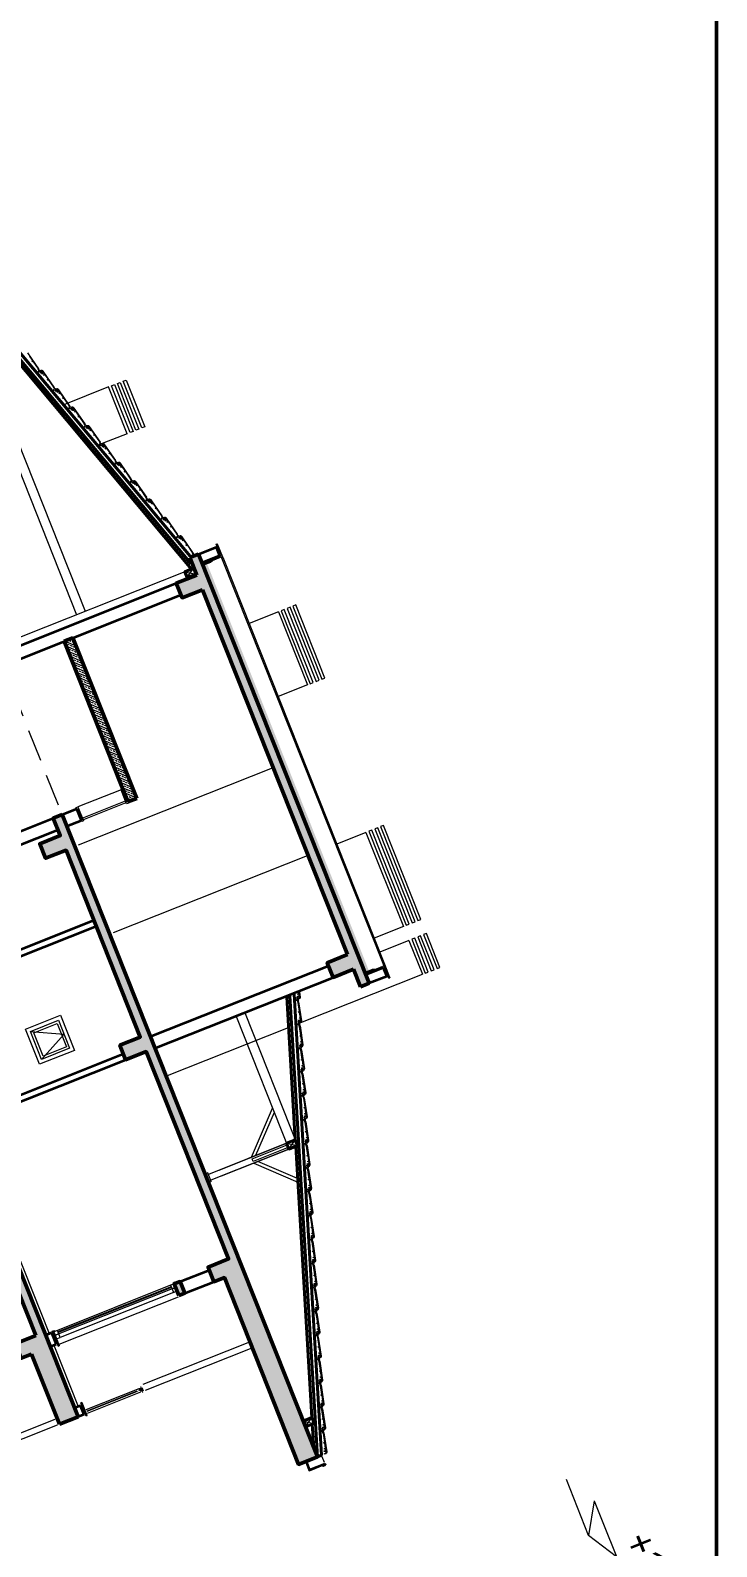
# Model space of a CAD drawing. Header units: millimetres. Extents: x 1811019 to 3717122, y -501178 to -243171.
# Drawn here: x 1824369 to 1824642, y -244383 to -243780 of the extents above; entities that cross this region are included whole.
import ezdxf

# ---------------------------------------------------------------- set-up
doc = ezdxf.new("R2010")
doc.units = ezdxf.units.MM
doc.linetypes.add('izdüşüm ön', pattern=[9.525, 6.35, -3.175])
doc.linetypes.add('su yalıtım', pattern=[30, 12, -18])
for name, color, linetype, lineweight in [('a_ba', 6, 'Continuous', 50), ('a_doğrama', 251, 'Continuous', 20), ('a_duvar', 255, 'Continuous', 35), ('a_görünüş', 32, 'Continuous', 25), ('a_görünüş_ince', 8, 'Continuous', 20), ('a_görünüş_kalın', 20, 'Continuous', 40), ('a_hatch_ba', 252, 'Continuous', 13), ('a_hatch_misc', 251, 'Continuous', 15), ('a_izdüşüm_ön', 6, 'izdüşüm ön', 9), ('a_kaplama', 40, 'Continuous', 15), ('a_not_misc', 144, 'Continuous', 5), ('a_not_text', 7, 'Continuous', 13), ('a_yalıtım_su', 7, 'su yalıtım', 13), ('a_çerçeve_line', 7, 'Continuous', 50), ('a_ölçü_iç', 3, 'Continuous', 9)]:
    doc.layers.add(name, color=color, linetype=linetype, lineweight=lineweight)
doc.styles.get("Standard").update_dxf_attribs({"font": 'ARIALN.TTF'})
pattern_1 = [(156.67585543, (125329.7395, -480253.9894), (-0.6285428483, -1.4577688904), []), (156.67585543, (125329.3249, -480252.9463), (-0.6285428483, -1.4577688904), [0.79375, -0.396875])]

# ---------------------------------------------------------------- blocks, each defined once
blk = doc.blocks.new('sembol_kot kesit')
at = {"layer": 'a_not_misc'}
for p, q in [((40, 24), (-160, 24)), ((-40, 24), (0, 0)), ((40, 24), (0, 0)), ((0, 0), (80, 0))]:
    blk.add_line(p, q, dxfattribs=at)
blk = doc.blocks.new('vaziyet_kesit_2')
at = {"layer": 'a_hatch_ba'}
h = blk.add_hatch(dxfattribs=at)
h.set_pattern_fill('ANSI33', color=256, scale=0.25, angle=111.67586)
h.set_pattern_definition(pattern_1)
h.paths.add_polyline_path([(443.73, -145.12), (511.6, -315.88), (508.11, -317.26), (505.34, -310.29), (497.21, -313.52), (494.9, -307.71), (503.03, -304.48), (445.32, -159.28), (437.19, -162.51), (434.88, -156.71), (443.01, -153.47), (440.24, -146.5)])
h.paths.add_polyline_path([(388.7, -257.11), (385.93, -250.14), (389.42, -248.76), (490.99, -504.31), (483.55, -507.27), (454.01, -432.92), (449.82, -434.59), (447.52, -428.78), (455.65, -425.55), (422.87, -343.07), (414.74, -346.3), (412.43, -340.49), (420.56, -337.26), (391.01, -262.92), (382.88, -266.15), (380.57, -260.34)])
h.paths.add_polyline_path([(267.53, 57.91), (369.1, -197.65), (365.62, -199.03), (362.85, -192.06), (354.72, -195.29), (352.41, -189.49), (360.54, -186.25), (330.99, -111.91), (322.86, -115.14), (320.55, -109.33), (328.68, -106.1), (295.9, -23.63), (287.77, -26.86), (285.46, -21.05), (289.64, -19.39), (260.09, 54.95)])
h = blk.add_hatch(dxfattribs=at)
h.set_pattern_fill('ANSI33', color=256, scale=0.25, angle=111.67586)
h.set_pattern_definition(pattern_1)
h.paths.add_polyline_path([(393.75, -178.43), (419.14, -242.32), (415.66, -243.71), (390.26, -179.82)])
h = blk.add_hatch(dxfattribs=at)
h.set_pattern_fill('ANSI33', color=256, scale=0.25, angle=111.67586)
h.set_pattern_definition(pattern_1)
h.paths.add_polyline_path([(312.75, -279.23), (395.85, -488.32), (388.42, -491.27), (377.34, -463.4), (373.16, -465.06), (370.85, -459.25), (378.98, -456.02), (346.2, -373.54), (338.07, -376.77), (335.76, -370.97), (343.89, -367.73), (314.34, -293.39), (306.21, -296.62), (303.9, -290.82), (312.04, -287.58), (309.26, -280.61)])
h = blk.add_hatch(dxfattribs=at)
h.set_pattern_fill('ANSI33', color=256, scale=0.25, angle=111.67586)
h.set_pattern_definition(pattern_1)
h.paths.add_polyline_path([(436.36, -434.56), (438.21, -439.2), (435.88, -440.13), (434.04, -435.48)])
h.paths.add_polyline_path([(359.7, -465.03), (361.54, -469.67), (359.22, -470.6), (357.37, -465.95)])
h.paths.add_polyline_path([(283.03, -495.5), (284.88, -500.15), (282.55, -501.07), (280.71, -496.42)])
at = {"layer": 'a_hatch_misc'}
h = blk.add_hatch(dxfattribs=at)
h.set_pattern_fill('HEX', color=256, scale=0.05, angle=111.67586)
h.set_pattern_definition([(111.6758554266, (4231193.6026, -1622114.28617), (-0.255519960273, -0.10155903426), [0.15875, -0.3175]), (231.6758554266, (4231193.6026, -1622114.28617), (0.21571268379, -0.17050725964), [0.15875, -0.3175]), (171.6758554266, (4231193.54397, -1622114.13865), (-0.039807276484, -0.2720662939), [0.15875, -0.3175])])
h.paths.add_polyline_path([(511.84, -311.74), (510.67, -312.21), (445.52, -148.31), (446.69, -147.84)])
at = {"layer": 'a_ba'}
for p, q in [((390.26, -179.82), (415.66, -243.71)), ((393.75, -178.43), (419.14, -242.32)), ((389.42, -248.76), (490.99, -504.31)), ((312.75, -279.23), (395.85, -488.32)), ((346.2, -373.54), (378.98, -456.02)), ((388.42, -491.27), (377.34, -463.4)), ((486.34, -506.16), (490.99, -504.31))]:
    blk.add_line(p, q, dxfattribs=at)
for points in [[(443.73, -145.12), (440.24, -146.5)], [(440.24, -146.5), (443.01, -153.47)], [(443.73, -145.12), (511.6, -315.88)], [(443.01, -153.47), (434.88, -156.71), (437.19, -162.51), (445.32, -159.28)], [(445.32, -159.28), (503.03, -304.48)], [(393.75, -178.43), (390.26, -179.82)], [(415.66, -243.71), (419.14, -242.32)], [(490.99, -504.31), (483.55, -507.27), (454.01, -432.92), (449.82, -434.59), (447.52, -428.78), (455.65, -425.55), (422.87, -343.07), (414.74, -346.3), (412.43, -340.49), (420.56, -337.26), (391.01, -262.92), (382.88, -266.15), (380.57, -260.34), (388.7, -257.11), (385.93, -250.14), (389.42, -248.76)], [(505.34, -310.29), (497.21, -313.52), (494.9, -307.71), (503.03, -304.48)], [(505.34, -310.29), (508.11, -317.26)], [(511.6, -315.88), (508.11, -317.26)], [(378.98, -456.02), (370.85, -459.25), (373.16, -465.06), (377.34, -463.4)], [(388.42, -491.27), (395.85, -488.32)]]:
    blk.add_lwpolyline(points, dxfattribs=at)
blk.add_lwpolyline([(435.88, -440.13), (434.04, -435.48), (436.36, -434.56), (438.21, -439.2)], close=True, dxfattribs=at)
at = {"layer": 'a_doğrama'}
for points in [[(413.63, -238.6), (415.84, -244.17), (415.14, -244.45), (412.93, -238.87)], [(395.74, -245.71), (397.95, -251.28), (397.26, -251.56), (395.04, -245.98)], [(380.47, -348.08), (374.93, -334.15), (388.87, -328.61), (394.41, -342.54)], [(381.31, -346.14), (376.88, -334.99), (388.03, -330.55), (392.46, -341.7)], [(381.87, -344.84), (378.18, -335.55), (387.47, -331.85), (391.16, -341.14)], [(432.64, -436.03), (433.2, -437.43), (434.59, -436.87), (434.04, -435.48)], [(433.2, -437.43), (433.75, -438.82), (435.15, -438.27), (434.59, -436.87)], [(433.48, -435.43), (433.57, -435.66), (434.5, -435.29), (434.32, -434.83), (433.62, -435.11)], [(386.55, -454.08), (386.64, -454.32), (385.72, -454.69), (385.53, -454.22), (386.23, -453.94)], [(386.18, -454.5), (386.73, -455.89), (388.13, -455.34), (387.57, -453.95)], [(386.73, -455.89), (387.29, -457.29), (388.68, -456.73), (388.13, -455.34)]]:
    blk.add_lwpolyline(points, close=True, dxfattribs=at)
for points in [[(397.49, -250.12), (414.68, -243.29)], [(397.77, -250.82), (414.96, -243.99)], [(432.88, -436.61), (387.8, -454.53)], [(432.97, -436.85), (387.9, -454.76)], [(419.23, -478.09), (399.25, -486.03)], [(419.32, -478.32), (399.34, -486.26)], [(419.23, -478.09), (419.32, -478.32)]]:
    blk.add_lwpolyline(points, dxfattribs=at)
at = {"layer": 'a_duvar'}
for p, q in [((364.02, -184.87), (434.88, -156.71)), ((365.87, -189.52), (436.73, -161.35)), ((389.42, -248.76), (395.22, -246.45)), ((312.75, -279.23), (385.93, -250.14)), ((391.26, -253.4), (397.07, -251.1)), ((314.6, -283.88), (387.78, -254.79)), ((424.5, -337.04), (495.36, -308.88)), ((426.35, -341.69), (497.21, -313.52)), ((348.76, -369.83), (413.81, -343.98)), ((349.69, -372.16), (414.74, -346.3)), ((436.36, -434.56), (447.98, -429.94)), ((434.04, -435.48), (435.88, -440.13)), ((438.21, -439.2), (449.82, -434.59)), ((385.25, -454.87), (387.1, -459.52)), ((398.18, -487.4), (396.79, -483.91))]:
    blk.add_line(p, q, dxfattribs=at)
for points in [[(443.73, -145.12), (450.7, -142.35), (452.08, -145.83), (445.11, -148.6)], [(413.81, -239.06), (415.66, -243.71)], [(395.22, -246.45), (397.07, -251.1)], [(328.91, -319.89), (402.09, -290.8)], [(329.83, -322.21), (403.01, -293.12)], [(510.21, -312.39), (517.18, -309.62), (518.57, -313.11), (511.6, -315.88)], [(385.25, -454.87), (382.93, -455.79)], [(387.1, -459.52), (384.77, -460.44)], [(396.79, -483.91), (394.47, -484.83)], [(398.18, -487.4), (395.85, -488.32)]]:
    blk.add_lwpolyline(points, dxfattribs=at)
at = {"layer": 'a_görünüş'}
for points in [[(492.7, -503.63), (486.34, -506.16), (487.73, -509.64), (493.85, -507.21)], [(492.79, -503.86), (486.67, -506.3), (487.87, -509.32), (493.99, -506.88)], [(492.7, -503.63), (492.79, -503.86)], [(494.27, -507.58), (493.34, -507.95), (493.25, -507.72), (493.95, -507.44), (493.85, -507.21)], [(493.99, -506.88), (494.27, -507.58)]]:
    blk.add_lwpolyline(points, dxfattribs=at)
at = {"layer": 'a_görünüş_ince'}
for p, q in [((407.95, -78.63), (390.2, -85.69)), ((415.33, -97.22), (403.72, -101.84)), ((415.33, -97.22), (403.72, -101.84)), ((475.48, -168.14), (463.86, -172.76)), ((487.02, -197.19), (475.4, -201.8)), ((473.02, -230.32), (395.89, -260.98)), ((510.33, -255.85), (498.72, -260.46)), ((486.87, -265.17), (409.74, -295.83)), ((525.2, -293.25), (513.59, -297.87)), ((527.42, -298.83), (515.8, -303.44)), ((484.48, -331.5), (532.77, -312.3)), ((483.81, -331.76), (483.88, -331.73)), ((430.78, -352.84), (479.55, -333.46))]:
    blk.add_line(p, q, dxfattribs=at)
at = {"layer": 'a_görünüş_ince', "lineweight": 20}
for p, q in [((439.21, -154.45), (441.77, -150.74)), ((438.29, -152.12), (442.69, -153.06)), ((464.79, -385.06), (473.19, -365.58)), ((473.84, -367.23), (466.43, -384.41)), ((451.95, -390.16), (478.73, -379.52)), ((478.73, -379.52), (483.14, -380.46)), ((479.65, -381.85), (482.21, -378.14)), ((452.88, -392.49), (479.65, -381.85)), ((465.02, -385.64), (478.96, -380.1)), ((465.48, -386.8), (465.02, -385.64)), ((479.42, -381.26), (465.48, -386.8)), ((447.41, -391.3), (446.25, -391.76)), ((446.25, -391.76), (447.59, -395.13)), ((448.8, -394.78), (447.41, -391.3)), ((465.71, -387.39), (483.21, -394.93)), ((483.13, -393.53), (467.35, -386.73)), ((448.8, -394.78), (447.64, -395.24)), ((485.32, -490.04), (489.73, -490.98)), ((486.24, -492.37), (488.8, -488.66))]:
    blk.add_line(p, q, dxfattribs=at)
for points in [[(347.76, -39.87), (398.64, -167.88)], [(358.13, -76.1), (395.16, -169.27)], [(438.29, -152.12), (364.08, -181.62)], [(458.78, -329.34), (479.65, -381.85)], [(462.26, -327.95), (483.14, -380.46)], [(478.73, -379.52), (447.65, -391.88)], [(479.65, -381.85), (448.57, -394.2)]]:
    blk.add_lwpolyline(points, dxfattribs=at)
at = {"layer": 'a_görünüş_ince', "flags": 128}
for points in [[(376.47, -66.45), (377.63, -68.12), (377.37, -68.35), (377.51, -68.56), (377.82, -68.4), (379.9, -71.41), (379.87, -71.58), (380.26, -72.13), (379.79, -72.55), (379.93, -72.76), (380.49, -72.47), (380.94, -73.12), (381.25, -72.91), (381.04, -72.6), (380.93, -72.67), (380.65, -72.26), (380.75, -72.19), (380.61, -71.98), (380.51, -72.06), (380.08, -71.44), (380.18, -71.37), (375.84, -65.1, 0.414214)], [(382.21, -73.97), (382.6, -73.76), (383.76, -75.43), (383.5, -75.66), (383.64, -75.87), (383.95, -75.71), (386.04, -78.72), (386, -78.89), (386.39, -79.44), (385.92, -79.86), (386.06, -80.07), (386.62, -79.78), (387.07, -80.43), (387.38, -80.22), (387.17, -79.91), (387.06, -79.98), (386.78, -79.57), (386.88, -79.5), (386.74, -79.29), (386.64, -79.36), (386.21, -78.75), (386.31, -78.68), (381.97, -72.41, 0.414214), (380.92, -72.22), (380.72, -72.36), (380.86, -72.57), (380.96, -72.5, -0.414214), (381.83, -72.66), (381.86, -72.69), (381.29, -73.19), (381.43, -73.39), (382.09, -73.03), (382.4, -73.48), (382.07, -73.77), (382.21, -73.97), (382.07, -73.77)], [(388.34, -81.28), (388.73, -81.07), (389.89, -82.74), (389.63, -82.97), (389.78, -83.18), (390.08, -83.02), (392.17, -86.02), (392.14, -86.2), (392.52, -86.75), (392.05, -87.17), (392.19, -87.38), (392.75, -87.08), (393.2, -87.74), (393.51, -87.53), (393.3, -87.22), (393.2, -87.29), (392.91, -86.88), (393.01, -86.81), (392.87, -86.6), (392.77, -86.67), (392.34, -86.06), (392.44, -85.98), (388.1, -79.72, 0.414214), (387.06, -79.53), (386.85, -79.67), (386.99, -79.88), (387.1, -79.81, -0.414214), (387.97, -79.96), (387.99, -80), (387.42, -80.49), (387.56, -80.7), (388.22, -80.34), (388.54, -80.79), (388.2, -81.07), (388.34, -81.28), (388.2, -81.07)], [(394.48, -88.59), (394.86, -88.38), (396.02, -90.05), (395.77, -90.28), (395.91, -90.48), (396.22, -90.33), (398.3, -93.33), (398.27, -93.51), (398.65, -94.06), (398.18, -94.48), (398.32, -94.68), (398.88, -94.39), (399.34, -95.05), (399.64, -94.83), (399.43, -94.53), (399.33, -94.6), (399.04, -94.19), (399.15, -94.11), (399, -93.91), (398.9, -93.98), (398.47, -93.36), (398.58, -93.29), (394.23, -87.03, 0.414214), (393.19, -86.84), (392.98, -86.98), (393.12, -87.19), (393.23, -87.11, -0.414214), (394.1, -87.27), (394.12, -87.31), (393.55, -87.8), (393.69, -88.01), (394.35, -87.64), (394.67, -88.09), (394.33, -88.38), (394.48, -88.59), (394.33, -88.38)], [(400.61, -95.9), (400.99, -95.68), (402.15, -97.35), (401.9, -97.59), (402.04, -97.79), (402.35, -97.64), (404.43, -100.64), (404.4, -100.82), (404.78, -101.37), (404.31, -101.79), (404.46, -101.99), (405.01, -101.7), (405.47, -102.36), (405.78, -102.14), (405.56, -101.83), (405.46, -101.91), (405.17, -101.49), (405.28, -101.42), (405.13, -101.22), (405.03, -101.29), (404.6, -100.67), (404.71, -100.6), (400.36, -94.34, 0.414214), (399.32, -94.15), (399.11, -94.29), (399.26, -94.49), (399.36, -94.42, -0.414214), (400.23, -94.58), (400.26, -94.62), (399.68, -95.11), (399.83, -95.32), (400.49, -94.95), (400.8, -95.4), (400.47, -95.69), (400.61, -95.9), (400.47, -95.69)], [(406.74, -103.2), (407.13, -102.99), (408.28, -104.66), (408.03, -104.9), (408.17, -105.1), (408.48, -104.95), (410.56, -107.95), (410.53, -108.12), (410.91, -108.68), (410.44, -109.1), (410.59, -109.3), (411.15, -109.01), (411.6, -109.66), (411.91, -109.45), (411.69, -109.14), (411.59, -109.21), (411.31, -108.8), (411.41, -108.73), (411.27, -108.53), (411.16, -108.6), (410.74, -107.98), (410.84, -107.91), (406.49, -101.64, 0.414214), (405.45, -101.45), (405.25, -101.6), (405.39, -101.8), (405.49, -101.73, -0.414214), (406.36, -101.89), (406.39, -101.93), (405.82, -102.42), (405.96, -102.62), (406.62, -102.26), (406.93, -102.71), (406.6, -103), (406.74, -103.2), (406.6, -103)], [(412.87, -110.51), (413.26, -110.3), (414.42, -111.97), (414.16, -112.2), (414.3, -112.41), (414.61, -112.25), (416.69, -115.26), (416.66, -115.43), (417.05, -115.98), (416.58, -116.4), (416.72, -116.61), (417.28, -116.32), (417.73, -116.97), (418.04, -116.76), (417.83, -116.45), (417.72, -116.52), (417.44, -116.11), (417.54, -116.04), (417.4, -115.83), (417.3, -115.91), (416.87, -115.29), (416.97, -115.22), (412.63, -108.95, 0.414214), (411.58, -108.76), (411.38, -108.91), (411.52, -109.11), (411.62, -109.04, -0.414214), (412.49, -109.2), (412.52, -109.24), (411.95, -109.73), (412.09, -109.93), (412.75, -109.57), (413.06, -110.02), (412.73, -110.31), (412.87, -110.51), (412.73, -110.31)], [(419, -117.82), (419.39, -117.61), (420.55, -119.28), (420.29, -119.51), (420.44, -119.72), (420.74, -119.56), (422.83, -122.57), (422.79, -122.74), (423.18, -123.29), (422.71, -123.71), (422.85, -123.92), (423.41, -123.63), (423.86, -124.28), (424.17, -124.07), (423.96, -123.76), (423.85, -123.83), (423.57, -123.42), (423.67, -123.35), (423.53, -123.14), (423.43, -123.21), (423, -122.6), (423.1, -122.53), (418.76, -116.26, 0.414214), (417.71, -116.07), (417.51, -116.21), (417.65, -116.42), (417.75, -116.35, -0.414214), (418.62, -116.51), (418.65, -116.54), (418.08, -117.04), (418.22, -117.24), (418.88, -116.88), (419.19, -117.33), (418.86, -117.62), (419, -117.82), (418.86, -117.62)], [(425.14, -125.13), (425.52, -124.92), (426.68, -126.59), (426.42, -126.82), (426.57, -127.03), (426.87, -126.87), (428.96, -129.87), (428.93, -130.05), (429.31, -130.6), (428.84, -131.02), (428.98, -131.23), (429.54, -130.93), (429.99, -131.59), (430.3, -131.38), (430.09, -131.07), (429.99, -131.14), (429.7, -130.73), (429.8, -130.66), (429.66, -130.45), (429.56, -130.52), (429.13, -129.91), (429.23, -129.84), (424.89, -123.57, 0.414214), (423.85, -123.38), (423.64, -123.52), (423.78, -123.73), (423.89, -123.66, -0.414214), (424.76, -123.81), (424.78, -123.85), (424.21, -124.34), (424.35, -124.55), (425.01, -124.19), (425.33, -124.64), (424.99, -124.92), (425.14, -125.13), (424.99, -124.92)], [(431.27, -132.44), (431.65, -132.23), (432.81, -133.9), (432.56, -134.13), (432.7, -134.34), (433.01, -134.18), (435.09, -137.18), (435.06, -137.36), (435.44, -137.91), (434.97, -138.33), (435.11, -138.54), (435.67, -138.24), (436.13, -138.9), (436.43, -138.68), (436.22, -138.38), (436.12, -138.45), (435.83, -138.04), (435.94, -137.97), (435.79, -137.76), (435.69, -137.83), (435.26, -137.21), (435.37, -137.14), (431.02, -130.88, 0.414214), (429.98, -130.69), (429.77, -130.83), (429.91, -131.04), (430.02, -130.97, -0.414214), (430.89, -131.12), (430.91, -131.16), (430.34, -131.65), (430.48, -131.86), (431.15, -131.49), (431.46, -131.95), (431.12, -132.23), (431.27, -132.44), (431.12, -132.23)], [(442.05, -145.25), (441.93, -145.07), (441.82, -145.14), (441.4, -144.52), (441.5, -144.45), (437.15, -138.19, 0.414214), (436.11, -138), (435.9, -138.14), (436.05, -138.34), (436.15, -138.27, -0.414214), (437.02, -138.43), (437.05, -138.47), (436.47, -138.96), (436.62, -139.17), (437.28, -138.8), (437.59, -139.25), (437.26, -139.54), (437.4, -139.75), (437.26, -139.54)], [(483.83, -319.38), (484.13, -321.33, -0.414214), (483.5, -322.18), (483.25, -322.22), (483.22, -321.97), (483.34, -321.95, 0.414214), (483.86, -321.24), (483.86, -321.2), (483.1, -321.23), (483.07, -320.98), (483.8, -320.8), (483.71, -320.25), (483.27, -320.27), (483.24, -320.03), (483.27, -320.27)], [(483.8, -329.55), (484.22, -329.44), (483.92, -327.43), (483.57, -327.43), (483.53, -327.19), (483.87, -327.09), (483.32, -323.47), (483.18, -323.37), (483.07, -322.71), (482.45, -322.72), (482.41, -322.47), (483.01, -322.3), (482.89, -321.52), (483.27, -321.46), (483.32, -321.83), (483.2, -321.85), (483.27, -322.34), (483.4, -322.33), (483.43, -322.57), (483.31, -322.59), (483.42, -323.33), (483.55, -323.31), (484.69, -330.85, -0.414214), (484.06, -331.71), (483.81, -331.74), (483.77, -331.5), (483.9, -331.48, 0.414214), (484.42, -330.77), (484.42, -330.72), (483.66, -330.76), (483.62, -330.51), (484.35, -330.32), (484.27, -329.78), (483.83, -329.8), (483.8, -329.55), (483.83, -329.8)], [(484.35, -339.07), (484.78, -338.96), (484.48, -336.95), (484.13, -336.96), (484.09, -336.71), (484.42, -336.61), (483.88, -333), (483.73, -332.89), (483.63, -332.23), (483, -332.25), (482.97, -332), (483.57, -331.83), (483.45, -331.04), (483.82, -330.98), (483.88, -331.35), (483.76, -331.37), (483.83, -331.87), (483.95, -331.85), (483.99, -332.1), (483.87, -332.11), (483.98, -332.86), (484.1, -332.84), (485.25, -340.38, -0.414214), (484.62, -341.23), (484.37, -341.27), (484.33, -341.02), (484.46, -341, 0.414214), (484.98, -340.29), (484.97, -340.24), (484.22, -340.28), (484.18, -340.03), (484.91, -339.84), (484.83, -339.3), (484.39, -339.32), (484.35, -339.07), (484.39, -339.32)], [(484.91, -348.6), (485.34, -348.48), (485.03, -346.48), (484.69, -346.48), (484.65, -346.23), (484.98, -346.14), (484.43, -342.52), (484.29, -342.42), (484.19, -341.75), (483.56, -341.77), (483.52, -341.52), (484.13, -341.35), (484.01, -340.56), (484.38, -340.51), (484.44, -340.88), (484.31, -340.9), (484.39, -341.39), (484.51, -341.37), (484.55, -341.62), (484.43, -341.64), (484.54, -342.38), (484.66, -342.36), (485.81, -349.9, -0.414214), (485.18, -350.75), (484.93, -350.79), (484.89, -350.54), (485.02, -350.53, 0.414214), (485.54, -349.81), (485.53, -349.77), (484.78, -349.8), (484.74, -349.56), (485.47, -349.37), (485.39, -348.82), (484.95, -348.84), (484.91, -348.6), (484.95, -348.84)], [(485.47, -358.12), (485.9, -358.01), (485.59, -356), (485.25, -356), (485.21, -355.76), (485.54, -355.66), (484.99, -352.05), (484.85, -351.94), (484.75, -351.28), (484.12, -351.29), (484.08, -351.05), (484.69, -350.88), (484.57, -350.09), (484.94, -350.03), (485, -350.4), (484.87, -350.42), (484.95, -350.91), (485.07, -350.9), (485.11, -351.14), (484.99, -351.16), (485.1, -351.9), (485.22, -351.88), (486.36, -359.42, -0.414214), (485.73, -360.28), (485.49, -360.31), (485.45, -360.07), (485.57, -360.05, 0.414214), (486.1, -359.34), (486.09, -359.29), (485.34, -359.33), (485.3, -359.08), (486.03, -358.89), (485.95, -358.35), (485.51, -358.37), (485.47, -358.12), (485.51, -358.37)], [(486.03, -367.64), (486.45, -367.53), (486.15, -365.52), (485.81, -365.53), (485.77, -365.28), (486.1, -365.18), (485.55, -361.57), (485.41, -361.46), (485.31, -360.8), (484.68, -360.82), (484.64, -360.57), (485.25, -360.4), (485.13, -359.61), (485.5, -359.55), (485.56, -359.93), (485.43, -359.94), (485.51, -360.44), (485.63, -360.42), (485.67, -360.67), (485.54, -360.69), (485.66, -361.43), (485.78, -361.41), (486.92, -368.95, -0.414214), (486.29, -369.8), (486.05, -369.84), (486.01, -369.59), (486.13, -369.57, 0.414214), (486.66, -368.86), (486.65, -368.81), (485.9, -368.85), (485.86, -368.6), (486.59, -368.41), (486.51, -367.87), (486.07, -367.89), (486.03, -367.64), (486.07, -367.89)], [(486.59, -377.17), (487.01, -377.06), (486.71, -375.05), (486.36, -375.05), (486.33, -374.8), (486.66, -374.71), (486.11, -371.09), (485.97, -370.99), (485.87, -370.32), (485.24, -370.34), (485.2, -370.09), (485.81, -369.92), (485.69, -369.13), (486.06, -369.08), (486.11, -369.45), (485.99, -369.47), (486.06, -369.96), (486.19, -369.94), (486.23, -370.19), (486.1, -370.21), (486.21, -370.95), (486.34, -370.93), (487.48, -378.47, -0.414214), (486.85, -379.32), (486.6, -379.36), (486.57, -379.11), (486.69, -379.1, 0.414214), (487.21, -378.38), (487.21, -378.34), (486.45, -378.37), (486.42, -378.13), (487.15, -377.94), (487.06, -377.4), (486.62, -377.41), (486.59, -377.17), (486.62, -377.41)], [(487.15, -386.69), (487.57, -386.58), (487.27, -384.57), (486.92, -384.58), (486.88, -384.33), (487.22, -384.23), (486.67, -380.62), (486.53, -380.51), (486.42, -379.85), (485.8, -379.86), (485.76, -379.62), (486.36, -379.45), (486.24, -378.66), (486.62, -378.6), (486.67, -378.97), (486.55, -378.99), (486.62, -379.49), (486.75, -379.47), (486.78, -379.71), (486.66, -379.73), (486.77, -380.47), (486.9, -380.46), (488.04, -387.99, -0.414214), (487.41, -388.85), (487.16, -388.89), (487.12, -388.64), (487.25, -388.62, 0.414214), (487.77, -387.91), (487.77, -387.86), (487.01, -387.9), (486.98, -387.65), (487.71, -387.46), (487.62, -386.92), (487.18, -386.94), (487.15, -386.69), (487.18, -386.94)], [(487.7, -396.21), (488.13, -396.1), (487.83, -394.09), (487.48, -394.1), (487.44, -393.85), (487.77, -393.75), (487.23, -390.14), (487.08, -390.04), (486.98, -389.37), (486.35, -389.39), (486.32, -389.14), (486.92, -388.97), (486.8, -388.18), (487.17, -388.13), (487.23, -388.5), (487.11, -388.51), (487.18, -389.01), (487.31, -388.99), (487.34, -389.24), (487.22, -389.26), (487.33, -390), (487.45, -389.98), (488.6, -397.52, -0.414214), (487.97, -398.37), (487.72, -398.41), (487.68, -398.16), (487.81, -398.14, 0.414214), (488.33, -397.43), (488.32, -397.39), (487.57, -397.42), (487.53, -397.17), (488.26, -396.98), (488.18, -396.44), (487.74, -396.46), (487.7, -396.21), (487.74, -396.46)], [(488.26, -405.74), (488.69, -405.63), (488.38, -403.62), (488.04, -403.62), (488, -403.38), (488.33, -403.28), (487.78, -399.66), (487.64, -399.56), (487.54, -398.89), (486.91, -398.91), (486.87, -398.66), (487.48, -398.49), (487.36, -397.71), (487.73, -397.65), (487.79, -398.02), (487.66, -398.04), (487.74, -398.53), (487.86, -398.51), (487.9, -398.76), (487.78, -398.78), (487.89, -399.52), (488.01, -399.5), (489.16, -407.04, -0.414214), (488.53, -407.9), (488.28, -407.93), (488.24, -407.69), (488.37, -407.67, 0.414214), (488.89, -406.96), (488.88, -406.91), (488.13, -406.94), (488.09, -406.7), (488.82, -406.51), (488.74, -405.97), (488.3, -405.99), (488.26, -405.74), (488.3, -405.99)], [(488.82, -415.26), (489.25, -415.15), (488.94, -413.14), (488.6, -413.15), (488.56, -412.9), (488.89, -412.8), (488.34, -409.19), (488.2, -409.08), (488.1, -408.42), (487.47, -408.43), (487.43, -408.19), (488.04, -408.02), (487.92, -407.23), (488.29, -407.17), (488.35, -407.54), (488.22, -407.56), (488.3, -408.06), (488.42, -408.04), (488.46, -408.28), (488.34, -408.3), (488.45, -409.05), (488.57, -409.03), (489.71, -416.57, -0.414214), (489.08, -417.42), (488.84, -417.46), (488.8, -417.21), (488.92, -417.19, 0.414214), (489.45, -416.48), (489.44, -416.43), (488.69, -416.47), (488.65, -416.22), (489.38, -416.03), (489.3, -415.49), (488.86, -415.51), (488.82, -415.26), (488.86, -415.51)], [(489.38, -424.79), (489.8, -424.67), (489.5, -422.67), (489.16, -422.67), (489.12, -422.42), (489.45, -422.33), (488.9, -418.71), (488.76, -418.61), (488.66, -417.94), (488.03, -417.96), (487.99, -417.71), (488.6, -417.54), (488.48, -416.75), (488.85, -416.7), (488.91, -417.07), (488.78, -417.09), (488.86, -417.58), (488.98, -417.56), (489.02, -417.81), (488.89, -417.83), (489.01, -418.57), (489.13, -418.55), (490.27, -426.09, -0.414214), (489.64, -426.94), (489.4, -426.98), (489.36, -426.73), (489.48, -426.71, 0.414214), (490.01, -426), (490, -425.96), (489.25, -425.99), (489.21, -425.74), (489.94, -425.56), (489.86, -425.01), (489.42, -425.03), (489.38, -424.79), (489.42, -425.03)], [(489.94, -434.31), (490.36, -434.2), (490.06, -432.19), (489.71, -432.19), (489.68, -431.95), (490.01, -431.85), (489.46, -428.23), (489.32, -428.13), (489.22, -427.46), (488.59, -427.48), (488.55, -427.23), (489.16, -427.06), (489.04, -426.28), (489.41, -426.22), (489.46, -426.59), (489.34, -426.61), (489.41, -427.1), (489.54, -427.08), (489.58, -427.33), (489.45, -427.35), (489.56, -428.09), (489.69, -428.07), (490.83, -435.61, -0.414214), (490.2, -436.47), (489.95, -436.5), (489.92, -436.26), (490.04, -436.24, 0.414214), (490.56, -435.53), (490.56, -435.48), (489.8, -435.52), (489.77, -435.27), (490.5, -435.08), (490.41, -434.54), (489.98, -434.56), (489.94, -434.31), (489.98, -434.56)], [(490.5, -443.83), (490.92, -443.72), (490.62, -441.71), (490.27, -441.72), (490.23, -441.47), (490.57, -441.37), (490.02, -437.76), (489.88, -437.65), (489.78, -436.99), (489.15, -437.01), (489.11, -436.76), (489.71, -436.59), (489.6, -435.8), (489.97, -435.74), (490.02, -436.11), (489.9, -436.13), (489.97, -436.63), (490.1, -436.61), (490.13, -436.86), (490.01, -436.87), (490.12, -437.62), (490.25, -437.6), (491.39, -445.14, -0.414214), (490.76, -445.99), (490.51, -446.03), (490.48, -445.78), (490.6, -445.76, 0.414214), (491.12, -445.05), (491.12, -445), (490.36, -445.04), (490.33, -444.79), (491.06, -444.6), (490.97, -444.06), (490.53, -444.08), (490.5, -443.83), (490.53, -444.08)], [(491.05, -453.36), (491.48, -453.24), (491.18, -451.24), (490.83, -451.24), (490.79, -450.99), (491.12, -450.9), (490.58, -447.28), (490.43, -447.18), (490.33, -446.51), (489.7, -446.53), (489.67, -446.28), (490.27, -446.11), (490.15, -445.32), (490.52, -445.27), (490.58, -445.64), (490.46, -445.66), (490.53, -446.15), (490.66, -446.13), (490.69, -446.38), (490.57, -446.4), (490.68, -447.14), (490.81, -447.12), (491.95, -454.66, -0.414214), (491.32, -455.51), (491.07, -455.55), (491.03, -455.3), (491.16, -455.29, 0.414214), (491.68, -454.57), (491.67, -454.53), (490.92, -454.56), (490.88, -454.32), (491.61, -454.13), (491.53, -453.58), (491.09, -453.6), (491.05, -453.36), (491.09, -453.6)], [(491.61, -462.88), (492.04, -462.77), (491.73, -460.76), (491.39, -460.76), (491.35, -460.52), (491.68, -460.42), (491.14, -456.81), (490.99, -456.7), (490.89, -456.04), (490.26, -456.05), (490.22, -455.81), (490.83, -455.64), (490.71, -454.85), (491.08, -454.79), (491.14, -455.16), (491.02, -455.18), (491.09, -455.67), (491.21, -455.66), (491.25, -455.9), (491.13, -455.92), (491.24, -456.66), (491.36, -456.64), (492.51, -464.18, -0.414214), (491.88, -465.04), (491.63, -465.07), (491.59, -464.83), (491.72, -464.81, 0.414214), (492.24, -464.1), (492.23, -464.05), (491.48, -464.09), (491.44, -463.84), (492.17, -463.65), (492.09, -463.11), (491.65, -463.13), (491.61, -462.88), (491.65, -463.13)], [(492.17, -472.4), (492.6, -472.29), (492.29, -470.28), (491.95, -470.29), (491.91, -470.04), (492.24, -469.94), (491.69, -466.33), (491.55, -466.22), (491.45, -465.56), (490.82, -465.58), (490.78, -465.33), (491.39, -465.16), (491.27, -464.37), (491.64, -464.31), (491.7, -464.68), (491.57, -464.7), (491.65, -465.2), (491.77, -465.18), (491.81, -465.43), (491.69, -465.45), (491.8, -466.19), (491.92, -466.17), (493.06, -473.71, -0.414214), (492.43, -474.56), (492.19, -474.6), (492.15, -474.35), (492.27, -474.33, 0.414214), (492.8, -473.62), (492.79, -473.57), (492.04, -473.61), (492, -473.36), (492.73, -473.17), (492.65, -472.63), (492.21, -472.65), (492.17, -472.4), (492.21, -472.65)], [(492.73, -481.93), (493.16, -481.82), (492.85, -479.81), (492.51, -479.81), (492.47, -479.56), (492.8, -479.47), (492.25, -475.85), (492.11, -475.75), (492.01, -475.08), (491.38, -475.1), (491.34, -474.85), (491.95, -474.68), (491.83, -473.89), (492.2, -473.84), (492.26, -474.21), (492.13, -474.23), (492.21, -474.72), (492.33, -474.7), (492.37, -474.95), (492.24, -474.97), (492.36, -475.71), (492.48, -475.69), (493.62, -483.23, -0.414214), (492.99, -484.08), (492.75, -484.12), (492.71, -483.87), (492.83, -483.86, 0.414214), (493.36, -483.14), (493.35, -483.1), (492.6, -483.13), (492.56, -482.89), (493.29, -482.7), (493.21, -482.15), (492.77, -482.17), (492.73, -481.93), (492.77, -482.17)], [(493.29, -491.45), (493.71, -491.34), (493.41, -489.33), (493.06, -489.34), (493.03, -489.09), (493.36, -488.99), (492.81, -485.38), (492.67, -485.27), (492.57, -484.61), (491.94, -484.62), (491.9, -484.38), (492.51, -484.21), (492.39, -483.42), (492.76, -483.36), (492.81, -483.73), (492.69, -483.75), (492.77, -484.25), (492.89, -484.23), (492.93, -484.47), (492.8, -484.49), (492.91, -485.23), (493.04, -485.22), (494.18, -492.75, -0.414214), (493.55, -493.61), (493.3, -493.65), (493.27, -493.4), (493.39, -493.38, 0.414214), (493.91, -492.67), (493.91, -492.62), (493.15, -492.66), (493.12, -492.41), (493.85, -492.22), (493.77, -491.68), (493.33, -491.7), (493.29, -491.45), (493.33, -491.7)], [(493.85, -500.97), (494.27, -500.86), (493.97, -498.85), (493.62, -498.86), (493.58, -498.61), (493.92, -498.51), (493.37, -494.9), (493.23, -494.8), (493.13, -494.13), (492.5, -494.15), (492.46, -493.9), (493.06, -493.73), (492.95, -492.94), (493.32, -492.89), (493.37, -493.26), (493.25, -493.27), (493.32, -493.77), (493.45, -493.75), (493.48, -494), (493.36, -494.02), (493.47, -494.76), (493.6, -494.74), (494.74, -502.28, -0.414214), (494.11, -503.13), (493.86, -503.17), (493.83, -502.92), (493.95, -502.9, 0.414214), (494.47, -502.19), (494.47, -502.14), (493.71, -502.18), (493.68, -501.93), (494.41, -501.74), (494.32, -501.2), (493.88, -501.22), (493.85, -500.97), (493.88, -501.22)]]:
    blk.add_lwpolyline(points, format="xyb", dxfattribs=at)
at = {"layer": 'a_görünüş_ince'}
for points in [[(410.27, -77.71), (417.66, -96.3), (416.49, -96.76), (409.11, -78.17)], [(412.59, -76.79), (419.98, -95.37), (418.82, -95.83), (411.43, -77.25)], [(414.92, -75.86), (422.3, -94.45), (421.14, -94.91), (413.75, -76.33)], [(489.34, -196.26), (477.8, -167.22), (476.64, -167.68), (488.18, -196.72)], [(491.67, -195.34), (480.12, -166.3), (478.96, -166.76), (490.5, -195.8)], [(493.99, -194.42), (482.45, -165.37), (481.29, -165.84), (492.83, -194.88)], [(532.17, -290.48), (517.3, -253.08), (516.14, -253.54), (531.01, -290.94)], [(527.52, -292.33), (512.66, -254.92), (511.5, -255.38), (526.36, -292.79)], [(529.85, -291.4), (514.98, -254), (513.82, -254.46), (528.69, -291.87)], [(535.1, -311.38), (529.74, -297.9), (528.58, -298.36), (533.93, -311.84)], [(537.42, -310.45), (532.06, -296.98), (530.9, -297.44), (536.26, -310.92)], [(539.74, -309.53), (534.39, -296.06), (533.23, -296.52), (538.58, -309.99)]]:
    blk.add_lwpolyline(points, close=True, dxfattribs=at)
for points in [[(415.33, -97.22), (407.95, -78.63)], [(452.92, -146.58), (517.28, -308.51)], [(453.38, -146.39), (517.74, -308.32)], [(475.48, -168.14), (487.02, -197.19)], [(412.93, -238.87), (395.74, -245.71)], [(510.33, -255.85), (525.2, -293.25)], [(527.42, -298.83), (532.77, -312.3)], [(432.64, -436.03), (387.57, -453.95)], [(433.2, -437.43), (388.13, -455.34)], [(433.75, -438.82), (388.68, -456.73)], [(435.6, -440.78), (388.21, -459.61)], [(421.65, -475.38), (463.41, -458.78)], [(422.57, -477.7), (464.34, -461.1)], [(399.02, -485.45), (420.16, -477.04)], [(399.57, -486.84), (420.71, -478.44)], [(344.98, -505.85), (386.75, -489.25)], [(345.91, -508.17), (387.67, -491.57)], [(493.84, -506.49), (492.94, -504.23)]]:
    blk.add_lwpolyline(points, dxfattribs=at)
at = {"layer": 'a_görünüş_ince', "flags": 128}
for points in [[(437.4, -139.75), (437.78, -139.54), (438.94, -141.21), (438.69, -141.44), (438.83, -141.64), (439.14, -141.49), (441.22, -144.49), (441.19, -144.67), (441.57, -145.22), (441.13, -145.61)], [(483.24, -320.03), (483.66, -319.91), (483.6, -319.47)]]:
    blk.add_lwpolyline(points, dxfattribs=at)
at = {"layer": 'a_görünüş_kalın'}
for p, q in [((420.85, -477.44), (420.62, -476.86)), ((421.41, -478.16), (420.86, -476.77)), ((421.18, -478.25), (420.95, -477.67))]:
    blk.add_line(p, q, dxfattribs=at)
for points in [[(267.53, 57.91), (440.63, -148.84)], [(269.24, 58.59), (440.44, -145.89)], [(347.76, -39.87), (440.89, -151.09)], [(452.17, -146.07), (449.62, -147.08), (448.42, -148.09), (445.74, -149.16)], [(517.13, -309.5), (514.58, -310.52), (513.02, -310.6), (510.33, -311.67)], [(482.21, -378.14), (478.83, -321.37)], [(490.99, -504.31), (480.05, -320.88)], [(492.7, -503.63), (481.76, -320.2)], [(488.8, -488.66), (482.37, -380.76)], [(420.48, -477.86), (420.39, -477.63), (420.85, -477.44)], [(420.48, -477.86), (420.95, -477.67)], [(420.62, -476.86), (420.86, -476.77)], [(421.18, -478.25), (421.41, -478.16)], [(489.52, -500.6), (488.96, -491.29)], [(490.99, -504.31), (492.7, -503.63)]]:
    blk.add_lwpolyline(points, dxfattribs=at)
for points in [[(441.77, -150.74), (442.69, -153.06), (439.21, -154.45), (438.29, -152.12)], [(483.14, -380.46), (482.21, -378.14), (478.73, -379.52), (479.65, -381.85)], [(489.73, -490.98), (488.8, -488.66), (485.32, -490.04), (486.24, -492.37)]]:
    blk.add_lwpolyline(points, close=True, dxfattribs=at)
at = {"layer": 'a_izdüşüm_ön', "ltscale": 2}
blk.add_lwpolyline([(369.1, -197.65), (389.42, -248.76)], dxfattribs=at)
at = {"layer": 'a_kaplama'}
for p, q in [((385.72, -454.69), (387.93, -460.26)), ((386.18, -454.5), (388.35, -459.96))]:
    blk.add_line(p, q, dxfattribs=at)
for points in [[(450.7, -142.35), (451.16, -142.16)], [(450.79, -141.23), (451.14, -141.1)], [(452.92, -146.58), (450.79, -141.23)], [(451.3, -141.17), (451.14, -141.1)], [(453.33, -146.28), (451.3, -141.17)], [(446.78, -148.07), (445.61, -148.54), (510.67, -312.21), (511.84, -311.74)], [(452.92, -146.58), (453.26, -146.44)], [(453.33, -146.28), (453.26, -146.44)], [(517.28, -308.51), (517.62, -308.37)], [(519.4, -313.85), (517.28, -308.51)], [(517.79, -308.44), (517.62, -308.37)], [(519.82, -313.55), (517.79, -308.44)], [(519.82, -313.55), (519.75, -313.71)], [(519.4, -313.85), (519.75, -313.71)], [(351.08, -371.6), (384.32, -455.24)], [(385.72, -454.69), (386.18, -454.5)], [(386.17, -459.89), (395.86, -484.28)], [(387.93, -460.26), (388.28, -460.12)], [(388.35, -459.96), (388.28, -460.12)], [(397.24, -482.66), (396.89, -482.8)], [(399.01, -488.14), (396.89, -482.8)], [(397.4, -482.73), (397.24, -482.66)], [(399.43, -487.84), (397.4, -482.73)], [(399.36, -488), (399.01, -488.14)], [(399.43, -487.84), (399.36, -488)]]:
    blk.add_lwpolyline(points, dxfattribs=at)
at = {"layer": 'a_not_misc'}
blk.add_lwpolyline([(376.88, -334.99), (390.25, -336.13), (381.31, -346.14)], dxfattribs=at)
at = {"layer": 'a_yalıtım_su', "ltscale": 0.5, "const_width": 0.25}
blk.add_lwpolyline([(447.13, -147.93), (445.27, -148.67), (510.28, -312.23), (512.14, -311.49)], dxfattribs=at)
at = {"layer": 'a_yalıtım_su', "const_width": 0.25}
blk.add_lwpolyline([(510.56, -312.25), (445.51, -148.58)], dxfattribs=at)
at = {"layer": 'a_not_misc', "xscale": -0.3000000000465661, "yscale": 0.3000000000465661, "zscale": 0.3000000000465661, "rotation": 291.6986979117829}
blk.add_blockref('sembol_kot kesit', (598.9, -535.52), dxfattribs=at)
at = {"layer": 'a_not_text'}
blk.add_text('+14.35', height=12, rotation=291.6987, dxfattribs=at).set_placement((612.73, -537.27))

msp = doc.modelspace()

# ---------------------------------------------------------------- linework, layer by layer
at = {"layer": 'a_çerçeve_line'}
msp.add_line((1824642.03, -243230.37), (1824642.03, -246230.37), dxfattribs=at)

# ---------------------------------------------------------------- block references
at = {"layer": 'a_ölçü_iç'}
msp.add_blockref('vaziyet_kesit_2', (1823992.22, -243843.13), dxfattribs=at)

doc.saveas('drawing.dxf')
